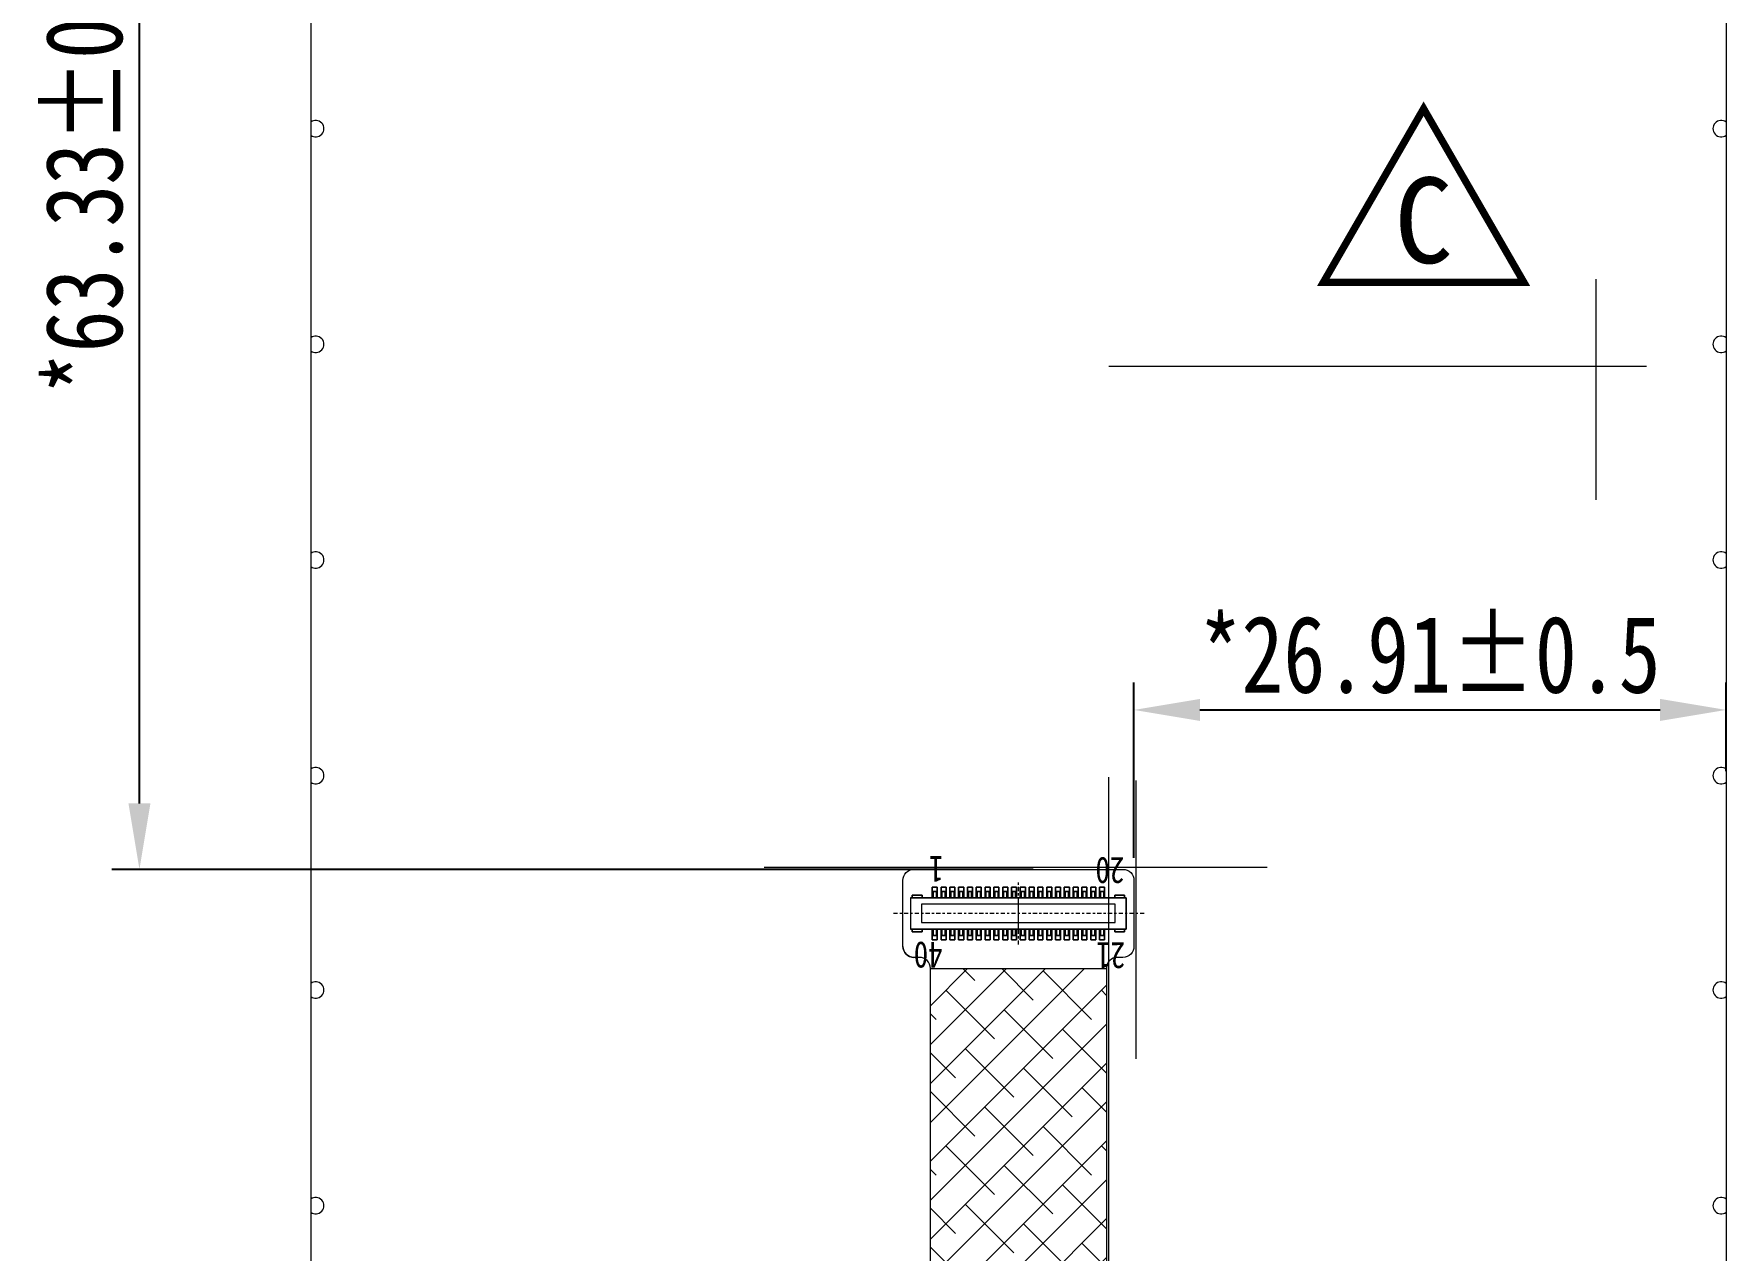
# Model space of a CAD drawing. Header units: inches. Extents: x 4091 to 6273, y -6229 to -5636.
# Drawn here: x 5322.4 to 5399.3, y -5866.7 to -5811.4 of the extents above; entities that cross this region are included whole.
import ezdxf
from ezdxf.lldxf.tags import DXFTag

# ---------------------------------------------------------------- set-up
doc = ezdxf.new("R2010")
doc.units = ezdxf.units.IN
doc.header["$LTSCALE"] = 0.5
doc.header["$MEASUREMENT"] = 0
doc.header["$PDMODE"] = 35
doc.linetypes.add('CENTER', pattern=[0.6, 0.375, -0.075, 0.075, -0.075])
doc.layers.get('0').update_dxf_attribs({"lineweight": 0})
doc.layers.get('Defpoints').update_dxf_attribs({"lineweight": 0})
for name, color, linetype, lineweight in [('BL', 7, 'CENTER2', 13), ('FPC', 35, 'Continuous', 0), ('标注', 3, 'Continuous', 13)]:
    doc.layers.add(name, color=color, linetype=linetype, lineweight=lineweight)
doc.layers.add('BL1_Housing', color=7, linetype='Continuous')
doc.styles.add('TEXTSTYLE_0', font='txt', dxfattribs={"width": 0.8})
doc.styles.add('宋体', font='', dxfattribs={"width": 0.8, "height": 3.5})
doc.styles.add('文字', font='simhei.ttf')
doc.styles.get('宋体').set_extended_font_data('SimSun')
tags = doc.linetypes.add('CENTER2', pattern=[1.125, 0.75, -0.125, 0.125, -0.125]).pattern_tags.tags
tags[10:11] = [DXFTag(74, 4), DXFTag(75, 0), DXFTag(340, '0'), DXFTag(46, 1.0), DXFTag(50, 0.0), DXFTag(44, 0.0), DXFTag(45, 0.0)]
tags[8:9] = [DXFTag(74, 4), DXFTag(75, 0), DXFTag(340, '0'), DXFTag(46, 1.0), DXFTag(50, 0.0), DXFTag(44, 0.0), DXFTag(45, 0.0)]
tags[6:7] = [DXFTag(74, 4), DXFTag(75, 0), DXFTag(340, '0'), DXFTag(46, 1.0), DXFTag(50, 0.0), DXFTag(44, 0.0), DXFTag(45, 0.0)]
tags[4:5] = [DXFTag(74, 4), DXFTag(75, 0), DXFTag(340, '0'), DXFTag(46, 1.0), DXFTag(50, 0.0), DXFTag(44, 0.0), DXFTag(45, 0.0)]
tags = doc.linetypes.add('JIS_02_0.7', pattern=[1.35, 0.75, -0.6]).pattern_tags.tags
tags[6:7] = [DXFTag(74, 4), DXFTag(75, 0), DXFTag(340, '0'), DXFTag(46, 1.0), DXFTag(50, 0.0), DXFTag(44, 0.0), DXFTag(45, 0.0)]
tags[4:5] = [DXFTag(74, 4), DXFTag(75, 0), DXFTag(340, '0'), DXFTag(46, 1.0), DXFTag(50, 0.0), DXFTag(44, 0.0), DXFTag(45, 0.0)]
doc.dimstyles.new('LCM-DC', dxfattribs={"dimtxt": 4, "dimasz": 3, "dimexe": 1.25, "dimexo": 2, "dimtad": 1, "dimdsep": 46, "dimtxsty": '宋体', "dimcen": 2.5, "dimclrd": 256, "dimclre": 256, "dimclrt": 256, "dimadec": 0, "dimazin": 0, "dimtfac": 1, "dimtmove": 0, "dimatfit": 3, "dimfxl": 1, "dimarcsym": 0})

# ---------------------------------------------------------------- blocks, each defined once
blk = doc.blocks.new('*D34')
at = {"layer": 'Defpoints', "color": 0}
for p in [(5327.182, -5786.064), (5341.475, -5786.064), (5369.796, -5849.392)]:
    blk.add_point(p, dxfattribs=at)
at = {"layer": '标注', "lineweight": -2}
for p, q in [((5339.475, -5786.064), (5325.932, -5786.064)), ((5327.182, -5846.392), (5327.182, -5789.064)), ((5367.796, -5849.392), (5325.932, -5849.392))]:
    blk.add_line(p, q, dxfattribs=at)
at = {"layer": '标注'}
for points in [[(5326.682, -5789.064), (5327.682, -5789.064), (5327.182, -5786.064)], [(5326.682, -5846.392), (5327.682, -5846.392), (5327.182, -5849.392)]]:
    blk.add_solid(points, dxfattribs=at)
at = {"layer": '标注', "insert": (5324.68, -5817.328), "char_height": 3.5, "attachment_point": 5, "rotation": 90, "style": '宋体'}
blk.add_mtext('{\\C1;*63.33%%P0.5}', dxfattribs=at)
blk = doc.blocks.new('*D53')
at = {"layer": 'Defpoints', "color": 0}
for p in [(5399.278, -5842.145), (5399.278, -5846.926), (5372.37, -5850.864)]:
    blk.add_point(p, dxfattribs=at)
at = {"layer": '标注', "lineweight": -2}
for p, q in [((5372.37, -5848.864), (5372.37, -5840.895)), ((5399.278, -5844.926), (5399.278, -5840.895)), ((5375.37, -5842.145), (5396.278, -5842.145))]:
    blk.add_line(p, q, dxfattribs=at)
at = {"layer": '标注'}
for points in [[(5375.37, -5841.645), (5375.37, -5842.645), (5372.37, -5842.145)], [(5396.278, -5841.645), (5396.278, -5842.645), (5399.278, -5842.145)]]:
    blk.add_solid(points, dxfattribs=at)
at = {"layer": '标注', "insert": (5385.824, -5839.644), "char_height": 3.5, "attachment_point": 5, "style": '宋体'}
blk.add_mtext('*26.91%%P0.5', dxfattribs=at)

msp = doc.modelspace()

# ---------------------------------------------------------------- hatches: boundary and pattern name
at = {"linetype": 'Continuous'}
h = msp.add_hatch(dxfattribs=at)
h.set_pattern_fill('ANSI38', color=8, scale=10, angle=180, style=0)
h.set_pattern_definition([(225, (9047.8436, -10019.7452), (0.88388348, -0.88388348), []), (315, (9047.8436, -10019.7452), (2.65165043, -0.88388348), [3.125, -1.875])])
edge = h.paths.add_edge_path()
edge.add_line((5350.4757, -5909.0648), (5345.8098, -5909.0648))
edge.add_line((5345.8098, -5909.0648), (5345.8098, -5903.6154))
edge.add_arc((5346.8098, -5903.6154), 1, 90, 180, ccw=False)
edge.add_line((5346.8098, -5902.6154), (5361.6198, -5902.6154))
edge.add_arc((5361.6198, -5901.1154), 1.5, 270, 360)
edge.add_line((5363.1198, -5901.1154), (5363.1198, -5853.8916))
edge.add_line((5363.1198, -5853.8916), (5371.1198, -5853.8916))
edge.add_line((5371.1198, -5853.8916), (5371.1198, -5901.1154))
edge.add_arc((5372.6198, -5901.1154), 1.5, 180, 270)
edge.add_line((5372.6198, -5902.6154), (5387.5198, -5902.6154))
edge.add_arc((5387.5198, -5903.6154), 1, 0, 90, ccw=False)
edge.add_line((5388.5198, -5903.6154), (5388.5198, -5914.6154))
edge.add_arc((5387.5198, -5914.6154), 1, -90, 0, ccw=False)
edge.add_line((5387.5198, -5915.6154), (5350.4757, -5915.6154))
edge.add_line((5350.4757, -5915.6154), (5350.4757, -5909.0648))
h.paths.add_polyline_path([(5373.4198, -5905.8154), (5373.4198, -5913.8154), (5354.4198, -5913.8154), (5354.4198, -5905.8154)], flags=16)
h.paths.add_polyline_path([(5384.0062, -5907.8099), (5384.0062, -5912.8099), (5379.0062, -5912.8099), (5379.0062, -5907.8099)], flags=16)

# ---------------------------------------------------------------- linework, layer by layer
at = {"color": 5}
for p, q in [((5334.9618, -5786.0644), (5334.9618, -5916.6464)), ((5399.2778, -5786.0644), (5399.2778, -5916.6464))]:
    msp.add_line(p, q, dxfattribs=at)
at = {"color": 1, "lineweight": 0, "const_width": 0.3299}
msp.add_lwpolyline([(5390.0871, -5822.714), (5385.5315, -5814.8235), (5380.9759, -5822.714)], close=True, dxfattribs=at)
at = {"color": 6, "linetype": 'CENTER'}
for points in [[(5367.1198, -5852.8116), (5367.1198, -5849.9716)], [(5372.8398, -5851.3916), (5361.3998, -5851.3916)]]:
    msp.add_lwpolyline(points, dxfattribs=at)
at = {"color": 7, "linetype": 'Continuous'}
for points in [[(5362.2198, -5850.6816), (5362.2198, -5852.1016), (5372.0198, -5852.1016), (5372.0198, -5850.6816), (5362.2198, -5850.6816), (5372.0198, -5850.6816), (5372.0198, -5852.1016), (5372.0198, -5850.6816)], [(5362.2948, -5850.5616), (5362.2948, -5850.6816), (5362.2948, -5850.5616), (5362.7448, -5850.5616), (5362.7448, -5850.6816), (5362.7448, -5850.5616)], [(5363.4348, -5850.1916), (5363.4348, -5850.6816), (5363.4348, -5850.1916), (5363.2048, -5850.1916), (5363.2048, -5850.6816), (5363.2048, -5850.1916)], [(5363.2448, -5850.3916), (5363.2448, -5850.6816), (5363.2448, -5850.3916), (5363.3948, -5850.3916), (5363.3948, -5850.6816), (5363.3948, -5850.3916)], [(5363.8348, -5850.1916), (5363.8348, -5850.6816), (5363.8348, -5850.1916), (5363.6048, -5850.1916), (5363.6048, -5850.6816), (5363.6048, -5850.1916)], [(5363.6448, -5850.3916), (5363.6448, -5850.6816), (5363.6448, -5850.3916), (5363.7948, -5850.3916), (5363.7948, -5850.6816), (5363.7948, -5850.3916)], [(5364.2348, -5850.1916), (5364.2348, -5850.6816), (5364.2348, -5850.1916), (5364.0048, -5850.1916), (5364.0048, -5850.6816), (5364.0048, -5850.1916)], [(5364.0448, -5850.3916), (5364.0448, -5850.6816), (5364.0448, -5850.3916), (5364.1948, -5850.3916), (5364.1948, -5850.6816), (5364.1948, -5850.3916)], [(5364.6348, -5850.1916), (5364.6348, -5850.6816), (5364.6348, -5850.1916), (5364.4048, -5850.1916), (5364.4048, -5850.6816), (5364.4048, -5850.1916)], [(5364.4448, -5850.3916), (5364.4448, -5850.6816), (5364.4448, -5850.3916), (5364.5948, -5850.3916), (5364.5948, -5850.6816), (5364.5948, -5850.3916)], [(5364.8048, -5850.1916), (5364.8048, -5850.6816), (5364.8048, -5850.1916), (5365.0348, -5850.1916), (5365.0348, -5850.6816), (5365.0348, -5850.1916)], [(5364.8448, -5850.3916), (5364.8448, -5850.6816), (5364.8448, -5850.3916), (5364.9948, -5850.3916), (5364.9948, -5850.6816), (5364.9948, -5850.3916)], [(5365.2048, -5850.1916), (5365.2048, -5850.6816), (5365.2048, -5850.1916), (5365.4348, -5850.1916), (5365.4348, -5850.6816), (5365.4348, -5850.1916)], [(5365.2448, -5850.3916), (5365.2448, -5850.6816), (5365.2448, -5850.3916), (5365.3948, -5850.3916), (5365.3948, -5850.6816), (5365.3948, -5850.3916)], [(5365.6048, -5850.1916), (5365.6048, -5850.6816), (5365.6048, -5850.1916), (5365.8348, -5850.1916), (5365.8348, -5850.6816), (5365.8348, -5850.1916)], [(5365.6448, -5850.3916), (5365.6448, -5850.6816), (5365.6448, -5850.3916), (5365.7948, -5850.3916), (5365.7948, -5850.6816), (5365.7948, -5850.3916)], [(5366.0048, -5850.1916), (5366.0048, -5850.6816), (5366.0048, -5850.1916), (5366.2348, -5850.1916), (5366.2348, -5850.6816), (5366.2348, -5850.1916)], [(5366.0448, -5850.3916), (5366.0448, -5850.6816), (5366.0448, -5850.3916), (5366.1948, -5850.3916), (5366.1948, -5850.6816), (5366.1948, -5850.3916)], [(5366.4048, -5850.1916), (5366.4048, -5850.6816), (5366.4048, -5850.1916), (5366.6348, -5850.1916), (5366.6348, -5850.6816), (5366.6348, -5850.1916)], [(5366.4448, -5850.3916), (5366.4448, -5850.6816), (5366.4448, -5850.3916), (5366.5948, -5850.3916), (5366.5948, -5850.6816), (5366.5948, -5850.3916)], [(5366.8048, -5850.1916), (5366.8048, -5850.6816), (5366.8048, -5850.1916), (5367.0348, -5850.1916), (5367.0348, -5850.6816), (5367.0348, -5850.1916)], [(5366.8448, -5850.3916), (5366.8448, -5850.6816), (5366.8448, -5850.3916), (5366.9948, -5850.3916), (5366.9948, -5850.6816), (5366.9948, -5850.3916)], [(5367.2048, -5850.1916), (5367.2048, -5850.6816), (5367.2048, -5850.1916), (5367.4348, -5850.1916), (5367.4348, -5850.6816), (5367.4348, -5850.1916)], [(5367.2448, -5850.3916), (5367.2448, -5850.6816), (5367.2448, -5850.3916), (5367.3948, -5850.3916), (5367.3948, -5850.6816), (5367.3948, -5850.3916)], [(5367.6048, -5850.1916), (5367.6048, -5850.6816), (5367.6048, -5850.1916), (5367.8348, -5850.1916), (5367.8348, -5850.6816), (5367.8348, -5850.1916)], [(5367.6448, -5850.3916), (5367.6448, -5850.6816), (5367.6448, -5850.3916), (5367.7948, -5850.3916), (5367.7948, -5850.6816), (5367.7948, -5850.3916)], [(5368.0048, -5850.1916), (5368.0048, -5850.6816), (5368.0048, -5850.1916), (5368.2348, -5850.1916), (5368.2348, -5850.6816), (5368.2348, -5850.1916)], [(5368.0448, -5850.3916), (5368.0448, -5850.6816), (5368.0448, -5850.3916), (5368.1948, -5850.3916), (5368.1948, -5850.6816), (5368.1948, -5850.3916)], [(5368.4048, -5850.1916), (5368.4048, -5850.6816), (5368.4048, -5850.1916), (5368.6348, -5850.1916), (5368.6348, -5850.6816), (5368.6348, -5850.1916)], [(5368.4448, -5850.3916), (5368.4448, -5850.6816), (5368.4448, -5850.3916), (5368.5948, -5850.3916), (5368.5948, -5850.6816), (5368.5948, -5850.3916)], [(5368.8048, -5850.1916), (5368.8048, -5850.6816), (5368.8048, -5850.1916), (5369.0348, -5850.1916), (5369.0348, -5850.6816), (5369.0348, -5850.1916)], [(5368.8448, -5850.3916), (5368.8448, -5850.6816), (5368.8448, -5850.3916), (5368.9948, -5850.3916), (5368.9948, -5850.6816), (5368.9948, -5850.3916)], [(5369.2048, -5850.1916), (5369.2048, -5850.6816), (5369.2048, -5850.1916), (5369.4348, -5850.1916), (5369.4348, -5850.6816), (5369.4348, -5850.1916)], [(5369.2448, -5850.3916), (5369.2448, -5850.6816), (5369.2448, -5850.3916), (5369.3948, -5850.3916), (5369.3948, -5850.6816), (5369.3948, -5850.3916)], [(5369.8348, -5850.1916), (5369.8348, -5850.6816), (5369.8348, -5850.1916), (5369.6048, -5850.1916), (5369.6048, -5850.6816), (5369.6048, -5850.1916)], [(5369.6448, -5850.3916), (5369.6448, -5850.6816), (5369.6448, -5850.3916), (5369.7948, -5850.3916), (5369.7948, -5850.6816), (5369.7948, -5850.3916)], [(5370.2348, -5850.1916), (5370.2348, -5850.6816), (5370.2348, -5850.1916), (5370.0048, -5850.1916), (5370.0048, -5850.6816), (5370.0048, -5850.1916)], [(5370.0448, -5850.3916), (5370.0448, -5850.6816), (5370.0448, -5850.3916), (5370.1948, -5850.3916), (5370.1948, -5850.6816), (5370.1948, -5850.3916)], [(5370.6348, -5850.1916), (5370.6348, -5850.6816), (5370.6348, -5850.1916), (5370.4048, -5850.1916), (5370.4048, -5850.6816), (5370.4048, -5850.1916)], [(5370.4448, -5850.3916), (5370.4448, -5850.6816), (5370.4448, -5850.3916), (5370.5948, -5850.3916), (5370.5948, -5850.6816), (5370.5948, -5850.3916)], [(5371.0348, -5850.1916), (5371.0348, -5850.6816), (5371.0348, -5850.1916), (5370.8048, -5850.1916), (5370.8048, -5850.6816), (5370.8048, -5850.1916)], [(5370.8448, -5850.3916), (5370.8448, -5850.6816), (5370.8448, -5850.3916), (5370.9948, -5850.3916), (5370.9948, -5850.6816), (5370.9948, -5850.3916)], [(5371.4948, -5850.5616), (5371.4948, -5850.6816), (5371.4948, -5850.5616), (5371.9448, -5850.5616), (5371.9448, -5850.6816), (5371.9448, -5850.5616)], [(5362.7198, -5850.9716), (5362.7198, -5851.8116), (5371.5198, -5851.8116), (5371.5198, -5850.9716)], [(5371.5198, -5851.8116), (5371.5198, -5850.9716), (5362.7198, -5850.9716), (5362.7198, -5851.8116)], [(5362.2198, -5852.1016), (5372.0198, -5852.1016)], [(5362.7448, -5852.2216), (5362.7448, -5852.1016), (5362.7448, -5852.2216), (5362.2948, -5852.2216), (5362.2948, -5852.1016), (5362.2948, -5852.2216)], [(5363.2048, -5852.5916), (5363.2048, -5852.1016), (5363.2048, -5852.5916), (5363.4348, -5852.5916), (5363.4348, -5852.1016), (5363.4348, -5852.5916)], [(5363.3948, -5852.3916), (5363.3948, -5852.1016), (5363.3948, -5852.3916), (5363.2448, -5852.3916), (5363.2448, -5852.1016), (5363.2448, -5852.3916)], [(5363.6048, -5852.5916), (5363.6048, -5852.1016), (5363.6048, -5852.5916), (5363.8348, -5852.5916), (5363.8348, -5852.1016), (5363.8348, -5852.5916)], [(5363.7948, -5852.3916), (5363.7948, -5852.1016), (5363.7948, -5852.3916), (5363.6448, -5852.3916), (5363.6448, -5852.1016), (5363.6448, -5852.3916)], [(5364.0048, -5852.5916), (5364.0048, -5852.1016), (5364.0048, -5852.5916), (5364.2348, -5852.5916), (5364.2348, -5852.1016), (5364.2348, -5852.5916)], [(5364.1948, -5852.3916), (5364.1948, -5852.1016), (5364.1948, -5852.3916), (5364.0448, -5852.3916), (5364.0448, -5852.1016), (5364.0448, -5852.3916)], [(5364.4048, -5852.5916), (5364.4048, -5852.1016), (5364.4048, -5852.5916), (5364.6348, -5852.5916), (5364.6348, -5852.1016), (5364.6348, -5852.5916)], [(5364.5948, -5852.3916), (5364.5948, -5852.1016), (5364.5948, -5852.3916), (5364.4448, -5852.3916), (5364.4448, -5852.1016), (5364.4448, -5852.3916)], [(5365.0348, -5852.5916), (5365.0348, -5852.1016), (5365.0348, -5852.5916), (5364.8048, -5852.5916), (5364.8048, -5852.1016), (5364.8048, -5852.5916)], [(5364.9948, -5852.3916), (5364.9948, -5852.1016), (5364.9948, -5852.3916), (5364.8448, -5852.3916), (5364.8448, -5852.1016), (5364.8448, -5852.3916)], [(5365.4348, -5852.5916), (5365.4348, -5852.1016), (5365.4348, -5852.5916), (5365.2048, -5852.5916), (5365.2048, -5852.1016), (5365.2048, -5852.5916)], [(5365.3948, -5852.3916), (5365.3948, -5852.1016), (5365.3948, -5852.3916), (5365.2448, -5852.3916), (5365.2448, -5852.1016), (5365.2448, -5852.3916)], [(5365.8348, -5852.5916), (5365.8348, -5852.1016), (5365.8348, -5852.5916), (5365.6048, -5852.5916), (5365.6048, -5852.1016), (5365.6048, -5852.5916)], [(5365.7948, -5852.3916), (5365.7948, -5852.1016), (5365.7948, -5852.3916), (5365.6448, -5852.3916), (5365.6448, -5852.1016), (5365.6448, -5852.3916)], [(5366.2348, -5852.5916), (5366.2348, -5852.1016), (5366.2348, -5852.5916), (5366.0048, -5852.5916), (5366.0048, -5852.1016), (5366.0048, -5852.5916)], [(5366.1948, -5852.3916), (5366.1948, -5852.1016), (5366.1948, -5852.3916), (5366.0448, -5852.3916), (5366.0448, -5852.1016), (5366.0448, -5852.3916)], [(5366.6348, -5852.5916), (5366.6348, -5852.1016), (5366.6348, -5852.5916), (5366.4048, -5852.5916), (5366.4048, -5852.1016), (5366.4048, -5852.5916)], [(5366.5948, -5852.3916), (5366.5948, -5852.1016), (5366.5948, -5852.3916), (5366.4448, -5852.3916), (5366.4448, -5852.1016), (5366.4448, -5852.3916)], [(5367.0348, -5852.5916), (5367.0348, -5852.1016), (5367.0348, -5852.5916), (5366.8048, -5852.5916), (5366.8048, -5852.1016), (5366.8048, -5852.5916)], [(5366.9948, -5852.3916), (5366.9948, -5852.1016), (5366.9948, -5852.3916), (5366.8448, -5852.3916), (5366.8448, -5852.1016), (5366.8448, -5852.3916)], [(5367.4348, -5852.5916), (5367.4348, -5852.1016), (5367.4348, -5852.5916), (5367.2048, -5852.5916), (5367.2048, -5852.1016), (5367.2048, -5852.5916)], [(5367.3948, -5852.3916), (5367.3948, -5852.1016), (5367.3948, -5852.3916), (5367.2448, -5852.3916), (5367.2448, -5852.1016), (5367.2448, -5852.3916)], [(5367.8348, -5852.5916), (5367.8348, -5852.1016), (5367.8348, -5852.5916), (5367.6048, -5852.5916), (5367.6048, -5852.1016), (5367.6048, -5852.5916)], [(5367.7948, -5852.3916), (5367.7948, -5852.1016), (5367.7948, -5852.3916), (5367.6448, -5852.3916), (5367.6448, -5852.1016), (5367.6448, -5852.3916)], [(5368.2348, -5852.5916), (5368.2348, -5852.1016), (5368.2348, -5852.5916), (5368.0048, -5852.5916), (5368.0048, -5852.1016), (5368.0048, -5852.5916)], [(5368.1948, -5852.3916), (5368.1948, -5852.1016), (5368.1948, -5852.3916), (5368.0448, -5852.3916), (5368.0448, -5852.1016), (5368.0448, -5852.3916)], [(5368.6348, -5852.5916), (5368.6348, -5852.1016), (5368.6348, -5852.5916), (5368.4048, -5852.5916), (5368.4048, -5852.1016), (5368.4048, -5852.5916)], [(5368.5948, -5852.3916), (5368.5948, -5852.1016), (5368.5948, -5852.3916), (5368.4448, -5852.3916), (5368.4448, -5852.1016), (5368.4448, -5852.3916)], [(5369.0348, -5852.5916), (5369.0348, -5852.1016), (5369.0348, -5852.5916), (5368.8048, -5852.5916), (5368.8048, -5852.1016), (5368.8048, -5852.5916)], [(5368.9948, -5852.3916), (5368.9948, -5852.1016), (5368.9948, -5852.3916), (5368.8448, -5852.3916), (5368.8448, -5852.1016), (5368.8448, -5852.3916)], [(5369.4348, -5852.5916), (5369.4348, -5852.1016), (5369.4348, -5852.5916), (5369.2048, -5852.5916), (5369.2048, -5852.1016), (5369.2048, -5852.5916)], [(5369.3948, -5852.3916), (5369.3948, -5852.1016), (5369.3948, -5852.3916), (5369.2448, -5852.3916), (5369.2448, -5852.1016), (5369.2448, -5852.3916)], [(5369.6048, -5852.5916), (5369.6048, -5852.1016), (5369.6048, -5852.5916), (5369.8348, -5852.5916), (5369.8348, -5852.1016), (5369.8348, -5852.5916)], [(5369.7948, -5852.3916), (5369.7948, -5852.1016), (5369.7948, -5852.3916), (5369.6448, -5852.3916), (5369.6448, -5852.1016), (5369.6448, -5852.3916)], [(5370.0048, -5852.5916), (5370.0048, -5852.1016), (5370.0048, -5852.5916), (5370.2348, -5852.5916), (5370.2348, -5852.1016), (5370.2348, -5852.5916)], [(5370.1948, -5852.3916), (5370.1948, -5852.1016), (5370.1948, -5852.3916), (5370.0448, -5852.3916), (5370.0448, -5852.1016), (5370.0448, -5852.3916)], [(5370.4048, -5852.5916), (5370.4048, -5852.1016), (5370.4048, -5852.5916), (5370.6348, -5852.5916), (5370.6348, -5852.1016), (5370.6348, -5852.5916)], [(5370.5948, -5852.3916), (5370.5948, -5852.1016), (5370.5948, -5852.3916), (5370.4448, -5852.3916), (5370.4448, -5852.1016), (5370.4448, -5852.3916)], [(5370.8048, -5852.5916), (5370.8048, -5852.1016), (5370.8048, -5852.5916), (5371.0348, -5852.5916), (5371.0348, -5852.1016), (5371.0348, -5852.5916)], [(5370.9948, -5852.3916), (5370.9948, -5852.1016), (5370.9948, -5852.3916), (5370.8448, -5852.3916), (5370.8448, -5852.1016), (5370.8448, -5852.3916)], [(5371.9448, -5852.2216), (5371.9448, -5852.1016), (5371.9448, -5852.2216), (5371.4948, -5852.2216), (5371.4948, -5852.1016), (5371.4948, -5852.2216)]]:
    msp.add_lwpolyline(points, close=True, dxfattribs=at)
at = {"lineweight": 0}
msp.add_lwpolyline([(5367.1198, -5852.1016), (5367.1198, -5850.6816)], dxfattribs=at)
at = {"color": 8, "linetype": 'Continuous'}
msp.add_lwpolyline([(5350.4757, -5909.0648), (5345.8098, -5909.0648), (5345.8098, -5903.6154, -0.4142136), (5346.8098, -5902.6154), (5361.6198, -5902.6154, 0.4142136), (5363.1198, -5901.1154), (5363.1198, -5853.8916), (5371.1198, -5853.8916), (5371.1198, -5901.1154, 0.4142136), (5372.6198, -5902.6154), (5387.5198, -5902.6154, -0.4142136), (5388.5198, -5903.6154), (5388.5198, -5914.6154, -0.4142136), (5387.5198, -5915.6154), (5350.4757, -5915.6154)], format="xyb", close=True, dxfattribs=at)
msp.add_lwpolyline([(5350.4757, -5909.0648), (5345.8098, -5909.0648), (5345.8098, -5903.6154, -0.4142136), (5346.8098, -5902.6154), (5361.6198, -5902.6154, 0.4142136), (5363.1198, -5901.1154), (5363.1198, -5853.8916), (5371.1198, -5853.8916), (5371.1198, -5901.1154, 0.4142136), (5372.6198, -5902.6154), (5387.5198, -5902.6154, -0.4142136), (5388.5198, -5903.6154), (5388.5198, -5914.6154, -0.4142136), (5387.5198, -5915.6154), (5350.4757, -5915.6154)], format="xyb", close=True, dxfattribs=at)
for centre, start, end in [((5335.1868, -5815.7304), 233.130102, 126.869898), ((5399.0528, -5815.7304), 53.130102, 306.869898), ((5335.1868, -5825.5304), 233.130102, 126.869898), ((5399.0528, -5825.5304), 53.130102, 306.869898), ((5335.1868, -5835.3304), 233.130102, 126.869898), ((5399.0528, -5835.3304), 53.130102, 306.869898), ((5335.1868, -5845.1304), 233.130102, 126.869898), ((5399.0528, -5845.1304), 53.130102, 306.869898), ((5335.1868, -5854.8719), 233.130102, 126.869898), ((5399.0528, -5854.8719), 53.130102, 306.869898), ((5335.1868, -5864.6719), 233.130102, 126.869898), ((5399.0528, -5864.6719), 53.130102, 306.869898)]:
    msp.add_arc(centre, 0.375, start, end)
at = {"layer": 'BL', "color": 150, "linetype": 'JIS_02_0.7', "ltscale": 6}
for p, q in [((5371.2198, -5845.196), (5371.2198, -5903.5938)), ((5372.4698, -5858.0006), (5372.4698, -5845.3572)), ((5355.57, -5849.2916), (5378.4176, -5849.2916))]:
    msp.add_line(p, q, dxfattribs=at)
at = {"layer": 'BL1_Housing', "color": 6, "linetype": 'ByBlock', "lineweight": 5}
for p, q in [((5393.3718, -5832.5922), (5393.3718, -5822.5774)), ((5395.6587, -5826.5437), (5371.2347, -5826.5437))]:
    msp.add_line(p, q, dxfattribs=at)
at = {"layer": 'FPC'}
msp.add_lwpolyline([(5361.8698, -5852.8916), (5361.8698, -5849.8916, -0.4142136), (5362.3698, -5849.3916), (5371.8698, -5849.3916, -0.4142136), (5372.3698, -5849.8916), (5372.3698, -5852.8916, -0.4142136), (5371.8698, -5853.3916), (5371.6198, -5853.3916, 0.4142136), (5371.1198, -5853.8916), (5371.1198, -5868.3226, 0.4142136)], format="xyb", dxfattribs=at)
at = {"layer": 'FPC', "color": 1}
for points in [[(5361.8698, -5852.8916, 0.4142136), (5362.3698, -5853.3916, -0.4142136), (5361.8698, -5852.8916), (5361.8698, -5849.8916, -0.4142136), (5362.3698, -5849.3916), (5371.8698, -5849.3916, -0.4142136), (5372.3698, -5849.8916), (5372.3698, -5852.8916, -0.4142136), (5371.8698, -5853.3916), (5371.6198, -5853.3916, 0.4142136), (5371.1198, -5853.8916), (5371.1198, -5868.3226, 0.4142136)], [(5348.4581, -5917.6894), (5348.4581, -5917.3809, -0.2443869), (5348.6708, -5916.9716), (5350.063, -5915.9944, 0.2443869), (5350.2757, -5915.5851), (5350.2757, -5913.4954, 0.4142136), (5349.2757, -5912.4954), (5346.8098, -5912.4954, -0.4142136), (5345.8098, -5911.4954), (5345.8098, -5903.6154, -0.4142136), (5346.8098, -5902.6154), (5361.6198, -5902.6154, 0.4142136), (5363.1198, -5901.1154), (5363.1198, -5892.0294, 0.4142136), (5362.6198, -5891.5294), (5361.6198, -5891.5294, -0.4142136), (5361.1198, -5891.0294), (5361.1198, -5889.0294, -0.4142136), (5361.6198, -5888.5294), (5362.6198, -5888.5294, 0.4142136), (5363.1198, -5888.0294), (5363.1198, -5853.8916, 0.4142136), (5362.6198, -5853.3916), (5362.3698, -5853.3916)]]:
    msp.add_lwpolyline(points, format="xyb", dxfattribs=at)

# ---------------------------------------------------------------- texts
at = {"color": 1, "lineweight": 0, "insert": (5384.2054, -5817.9489), "char_height": 3.8911, "width": 157.78339, "attachment_point": 1, "style": '文字'}
msp.add_mtext('C', dxfattribs=at)
at = {"color": 0, "char_height": 1.2, "attachment_point": 9, "rotation": 180, "style": 'TEXTSTYLE_0'}
for s, insert in [('{\\fSimSun|b0|i0|c134|p2;\\C4;1}', (5363.0552, -5848.7901)), ('{\\fSimSun|b0|i0|c134|p2;\\C4;20}', (5370.6203, -5848.8213)), ('{\\fSimSun|b0|i0|c134|p2;\\C4;40}', (5362.365, -5852.6647)), ('{\\fSimSun|b0|i0|c134|p2;\\C4;21}', (5370.6623, -5852.7094))]:
    msp.add_mtext(s, dxfattribs=dict(at, insert=insert))

# ---------------------------------------------------------------- dimensions: what is measured, and where the dimension line sits
at = {"layer": '标注'}
dim = msp.add_linear_dim(base=(5327.1816, -5786.0644), p1=(5369.7955, -5849.3916), p2=(5341.4749, -5786.0644), angle=90, text='{\\C1;*<>%%P0.5}', dimstyle='LCM-DC', override={"dimtfillclr": 256}, dxfattribs=at)
dim.commit()
dim.dimension.update_dxf_attribs({"geometry": '*D34', "text_midpoint": (5327.1816, -5817.328), "dimtype": 160})
dim = msp.add_linear_dim(base=(5399.2778, -5842.1455), p1=(5372.3698, -5850.8638), p2=(5399.2778, -5846.9265), text='*<>%%P0.5', dimstyle='LCM-DC', override={"dimtfillclr": 256}, dxfattribs=at)
dim.commit()
dim.dimension.update_dxf_attribs({"geometry": '*D53', "text_midpoint": (5385.8238, -5842.1455), "dimtype": 160})

doc.saveas('drawing.dxf')
